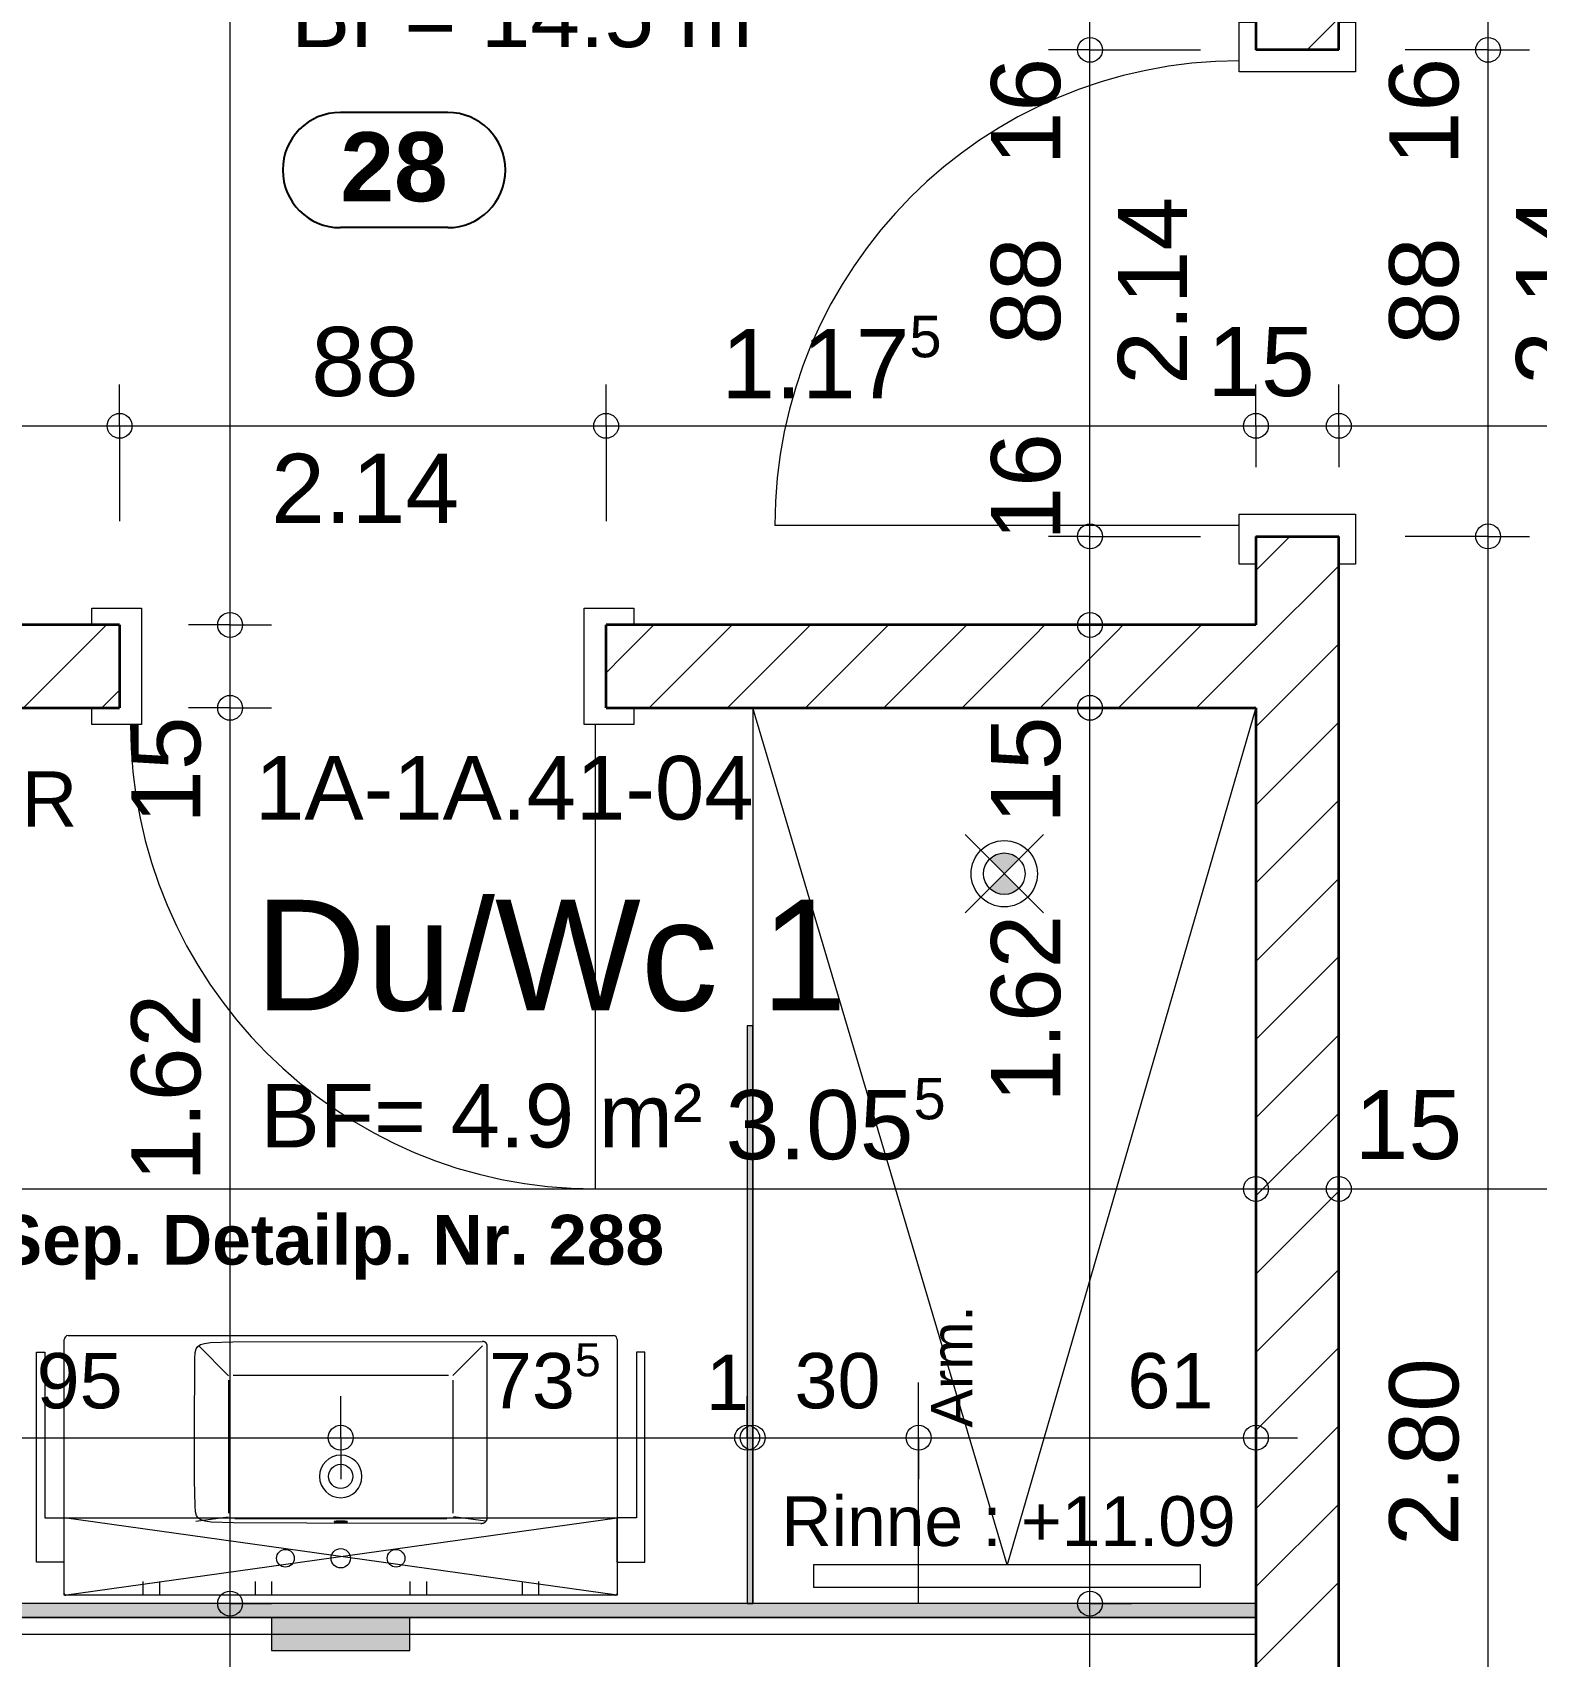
# Model space of a CAD drawing. Header units: metres. Extents: x 0.003 to 0.843, y 0.003 to 0.597.
# Drawn here: x 0.3427 to 0.3971, y 0.3556 to 0.4143 of the extents above; entities that cross this region are included whole.
import ezdxf

# ---------------------------------------------------------------- set-up
doc = ezdxf.new("R2010")
doc.units = ezdxf.units.M
for name, pattern in [('AUSGEZOGEN', [0]), ('PHANTOM', [63.50000000000001, 31.75, -6.35, 6.35, -6.35, 6.35, -6.35]), ('VERDECKT', [9.524999999999999, 6.35, -3.175])]:
    doc.linetypes.add(name, pattern=pattern)
for name, color, linetype, lineweight in [('Bad', 7, 'AUSGEZOGEN', 13), ('Elektro Apparate', 2, 'AUSGEZOGEN', 18), ('HLK Text', 240, 'AUSGEZOGEN', 18), ('Kueche', 7, 'AUSGEZOGEN', 18), ('Leichtbauwaende', 7, 'AUSGEZOGEN', 18), ('Raumbezeichnung', 7, 'AUSGEZOGEN', 18), ('Text Werkplan Ausfuehrung', 7, 'AUSGEZOGEN', 25), ('Tuerzarge', 7, 'AUSGEZOGEN', 13), ('Wand Mauerwerk tragend', 7, 'AUSGEZOGEN', 35), ('Werkplan- Ausfuehrungsmasse', 7, 'AUSGEZOGEN', 13)]:
    doc.layers.add(name, color=color, linetype=linetype, lineweight=lineweight)
for name, color, linetype, lineweight, true_color in [('Fachplaner Sanitaer', 7, 'AUSGEZOGEN', 18, 0x656565), ('Sanitaer Apparate', 7, 'AUSGEZOGEN', 18, 0x656565), ('Sanitaer Text', 7, 'AUSGEZOGEN', 18, 0x656565), ('Sanitaer Vermassung', 7, 'AUSGEZOGEN', 18, 0x656565)]:
    doc.layers.add(name, color=color, linetype=linetype, lineweight=lineweight, true_color=true_color)
doc.styles.add('ARIAL', font='ARIAL.TTF')

msp = doc.modelspace()

# ---------------------------------------------------------------- hatches: boundary and pattern name
at = {"layer": 'Bad', "linetype": 'AUSGEZOGEN', "lineweight": 13, "true_color": 0xa8ffff}
msp.add_hatch(color=131, dxfattribs=at).paths.add_polyline_path([(0.368759991824627, 0.3574973590613595), (0.368759991824627, 0.3783973585942082), (0.3685599918290974, 0.3783973585942082), (0.3685599918290974, 0.3574973590613595)])
at = {"layer": 'Elektro Apparate', "linetype": 'AUSGEZOGEN', "lineweight": 18}
h = msp.add_hatch(color=40, dxfattribs=at)
h.paths.add_polyline_path([(0.3783903216952618, 0.3844276885453097), (0.3778599916212262, 0.3838973584712735), (0.3773296615471893, 0.3844276885453097), (0.3773923742802841, 0.3844837320700181), (0.3776931009244888, 0.3846285543890667), (0.3780268823179629, 0.3846285543890667), (0.3783276089621683, 0.3844837320700181)], flags=16)
h.paths.add_polyline_path([(0.3773296615471893, 0.383367028397238), (0.3778599916212262, 0.3838973584712735), (0.3783903216952618, 0.383367028397238), (0.3783276089621683, 0.383310984872529), (0.3780268823179629, 0.3831661625534807), (0.3776931009244888, 0.3831661625534807), (0.3773923742802841, 0.383310984872529)], flags=16)
at = {"layer": 'Fachplaner Sanitaer', "linetype": 'AUSGEZOGEN', "lineweight": 18, "true_color": 0xedf5de}
msp.add_hatch(color=7, dxfattribs=at).paths.add_polyline_path([(0.351360121688988, 0.3569973590725376), (0.351360121688988, 0.3557973590993597), (0.3563601215772293, 0.3557973590993597), (0.3563601215772293, 0.3569973590725376)])
at = {"layer": 'Leichtbauwaende', "linetype": 'AUSGEZOGEN', "lineweight": 13, "true_color": 0xababab}
msp.add_hatch(color=253, dxfattribs=at).paths.add_polyline_path([(0.3258599927835167, 0.3569973590725354), (0.3869599914178253, 0.3569973590725354), (0.3869599914178253, 0.3574973590613595), (0.3258599927835167, 0.3574973590613595)])

# ---------------------------------------------------------------- linework, layer by layer
at = {"layer": 'Bad', "color": 7, "linetype": 'AUSGEZOGEN', "lineweight": 13}
for p, q in [((0.368759991824627, 0.389897358337163), (0.368759991824627, 0.3574973590613595)), ((0.377959991618991, 0.358897359030067), (0.368759991824627, 0.389897358337163)), ((0.3869599914178253, 0.389897358337163), (0.377959991618991, 0.358897359030067)), ((0.368759991824627, 0.3783973585942082), (0.3685599918290974, 0.3783973585942082)), ((0.3685599918290974, 0.3783973585942082), (0.3685599918290974, 0.3574973590613595)), ((0.368759991824627, 0.3574973590613595), (0.368759991824627, 0.3783973585942082)), ((0.3709599917754532, 0.358897359030067), (0.3709599917754532, 0.3580973590479484)), ((0.3849599914625288, 0.358897359030067), (0.3709599917754532, 0.358897359030067)), ((0.3849599914625288, 0.3580973590479484), (0.3849599914625288, 0.358897359030067)), ((0.3709599917754532, 0.3580973590479484), (0.3849599914625288, 0.3580973590479484)), ((0.3685599918290974, 0.3574973590613595), (0.368759991824627, 0.3574973590613595))]:
    msp.add_line(p, q, dxfattribs=at)
at = {"layer": 'Elektro Apparate', "color": 40, "linetype": 'AUSGEZOGEN', "lineweight": 18}
for p, q in [((0.3764457780904625, 0.3824831449405107), (0.3792742051519887, 0.3853115720020364)), ((0.3764457780904625, 0.3853115720020364), (0.3792742051519887, 0.382483144940511))]:
    msp.add_line(p, q, dxfattribs=at)
for radius in [0.00119999997317791, 0.0007499999832361936]:
    msp.add_circle((0.3778599916212262, 0.3838973584712734), radius, dxfattribs=at)
at = {"layer": 'Fachplaner Sanitaer', "color": 55, "linetype": 'VERDECKT', "lineweight": 18, "true_color": 0x91b44b}
for p, q in [((0.351360121688988, 0.3569973590725376), (0.351360121688988, 0.3557973590993597)), ((0.3563601215772293, 0.3569973590725376), (0.351360121688988, 0.3569973590725376)), ((0.3563601215772293, 0.3557973590993597), (0.3563601215772293, 0.3569973590725376)), ((0.351360121688988, 0.3557973590993597), (0.3563601215772293, 0.3557973590993597))]:
    msp.add_line(p, q, dxfattribs=at)
at = {"layer": 'Kueche', "color": 7, "linetype": 'AUSGEZOGEN', "lineweight": 18}
msp.add_line((0.378739991601551, 0.3827073584978717), (0.378739991601551, 0.3827073584978717), dxfattribs=at)
at = {"layer": 'Leichtbauwaende', "color": 7, "linetype": 'AUSGEZOGEN', "lineweight": 18}
for p, q in [((0.3869599914178253, 0.3574973590613595), (0.3258599927835167, 0.3574973590613595)), ((0.3869599914178253, 0.3569973590725354), (0.3869599914178253, 0.3574973590613595)), ((0.3258599927835167, 0.3569973590725354), (0.3869599914178253, 0.3569973590725354)), ((0.3869599914178253, 0.3569973590725354), (0.3258599927835167, 0.3569973590725354)), ((0.3869599914178253, 0.3563973590859464), (0.3869599914178253, 0.3569973590725354)), ((0.3258599927835167, 0.3563973590859464), (0.3869599914178253, 0.3563973590859464))]:
    msp.add_line(p, q, dxfattribs=at)
at = {"layer": 'Sanitaer Apparate', "color": 7, "linetype": 'AUSGEZOGEN', "lineweight": 13}
for p, q in [((0.3439999921589299, 0.3671895107121314), (0.3637199917181547, 0.3671895107121314)), ((0.3428599921844137, 0.3589973589829538), (0.3428599921844137, 0.3665973588130805)), ((0.3428599921844137, 0.3665973588130805), (0.3431599921777082, 0.3665973588130805)), ((0.3431599921777082, 0.3665973588130805), (0.3431599921777082, 0.360597358947191)), ((0.3438599923797644, 0.3578573581820853), (0.3438599921620601, 0.3670495107152615)), ((0.3487299920532072, 0.3668170398377856), (0.3498070179321077, 0.3657400139588854)), ((0.3579165708488984, 0.3657436188628059), (0.3589899918238784, 0.3668170398377856)), ((0.3591570287863246, 0.3605886615441618), (0.3591570287863246, 0.3668100304280374)), ((0.3638599917150253, 0.3670495107152606), (0.3638599917150253, 0.3578573581374926)), ((0.3648599916926754, 0.3665973588130805), (0.3645599916993809, 0.3665973588130805)), ((0.3645599916993809, 0.3665973588130805), (0.3645599916993809, 0.360597358947191)), ((0.3648599916926754, 0.3589973589829538), (0.3648599916926754, 0.3665973588130805)), ((0.3431599921777082, 0.360597358947191), (0.343859992162062, 0.360597358947191)), ((0.343859992162062, 0.3589973589829538), (0.343859992162062, 0.360597358947191)), ((0.348620703487417, 0.3604745673944681), (0.3497830546645199, 0.3606405145554391)), ((0.3590992629093659, 0.3604745673944681), (0.3579435442041132, 0.360639567647228)), ((0.3638599917150271, 0.3589973589829538), (0.3638599917150271, 0.360597358947191)), ((0.3645599916993809, 0.360597358947191), (0.3638599917150271, 0.360597358947191)), ((0.343859992162062, 0.3589973589829538), (0.3428599921844137, 0.3589973589829538)), ((0.3638599917150271, 0.3589973589829538), (0.3648599916926754, 0.3589973589829538)), ((0.3637996667058647, 0.3577973590099088), (0.3439203171708833, 0.3577973590545184)), ((0.3467031247663293, 0.358297359037098), (0.3467031247663293, 0.3577973590482739)), ((0.3473031243596614, 0.3582973590357516), (0.3473031243596614, 0.3577973590469273)), ((0.3507599948762298, 0.3582973590279944), (0.3507599948762298, 0.3577973590391703)), ((0.3513599946263811, 0.3582973590266479), (0.3513599946263811, 0.3577973590378238)), ((0.3563599947510607, 0.3582973590154279), (0.3563599947510607, 0.3577973590266038)), ((0.3569599945012112, 0.3582973590140809), (0.3569599945012112, 0.3577973590252568)), ((0.3604168650171557, 0.3582973590063235), (0.3604168650171557, 0.3577973590174993)), ((0.3610168646104879, 0.3582973590049769), (0.3610168646104879, 0.3577973590161528))]:
    msp.add_line(p, q, dxfattribs=at)
at = {"layer": 'Sanitaer Apparate', "color": 240, "linetype": 'VERDECKT', "lineweight": 18}
msp.add_line((0.3747599916905166, 0.3574973590613595), (0.3747599916905166, 0.3654973588825455), dxfattribs=at)
msp.add_line((0.3747599916905166, 0.3574973590613595), (0.3747599916905166, 0.3654973588825455), dxfattribs=at)
at = {"layer": 'Sanitaer Apparate', "color": 7, "linetype": 'PHANTOM', "lineweight": 13}
for p, q in [((0.3438599921618914, 0.3577973590322131), (0.3438599921618914, 0.3605973589696283)), ((0.3438599921618914, 0.3605973589696283), (0.3638599917148566, 0.3605973589696283)), ((0.3638599917148566, 0.3577973590322131), (0.3438599921618914, 0.3605973589696283)), ((0.3438599921618914, 0.3577973590322131), (0.3638599917148566, 0.3605973589696283)), ((0.3638599917148566, 0.3605973589696283), (0.3638599917148566, 0.3577973590322131)), ((0.3638599917148566, 0.3577973590322131), (0.3438599921618914, 0.3577973590322131))]:
    msp.add_line(p, q, dxfattribs=at)
at = {"layer": 'Sanitaer Apparate', "color": 7, "linetype": 'AUSGEZOGEN', "lineweight": 13}
for points in [[(0.3589331450735773, 0.3603970401211632), (0.3526338811364066, 0.3604004173384839), (0.3499767571792323, 0.3604174313883983), (0.3491783350380963, 0.360446951220018), (0.3489588065148959, 0.3604768241648253), (0.3488072677063354, 0.3605222865201031), (0.3487068588446794, 0.3605878249039124), (0.3486441653504037, 0.3606815439073972), (0.3486104362451559, 0.3608133326890966), (0.3485938164942871, 0.3610289895009259), (0.3485745772809344, 0.3619614299899567), (0.3485699920567853, 0.3636991377774711), (0.3485870759669941, 0.3663653540710984), (0.3486004887864034, 0.3665809379515387), (0.3486311734160861, 0.366710133462027), (0.3486908126395466, 0.3668016363657989), (0.3487880922478857, 0.366865141960384), (0.3489364619426334, 0.3669087697385695), (0.3491530566999091, 0.3669369775244399), (0.3499531653337088, 0.3669634745468912), (0.3589865007572669, 0.3669805584571)], [(0.3591570287863263, 0.3668100304280407), (0.3591568368092856, 0.3668191057658652), (0.3591562513219616, 0.3668281754416036), (0.3591552591000339, 0.3668372138674295), (0.3591538485714362, 0.3668461943779839), (0.359152010024848, 0.3668550894201349), (0.3591497358057991, 0.3668638707686602), (0.35914702049542, 0.366872509765477), (0.3591438610669379, 0.3668809775792253), (0.3591402570152352, 0.3668892454811577), (0.3591362104552002, 0.3668972851325943), (0.359131726185203, 0.3669050688785415), (0.3591268117127819, 0.3669125700416244), (0.3591214772405568, 0.3669197632101924), (0.3591157356114136, 0.3669266245143572), (0.3591096022131079, 0.3669331318838818), (0.3591030948435834, 0.3669392652821871), (0.3590962335394184, 0.3669450069113304), (0.359089040370851, 0.366950341383555), (0.3590815392077683, 0.3669552558559767), (0.3590737554618213, 0.3669597401259734), (0.3590657158103843, 0.3669637866860085), (0.3590574479084512, 0.3669673907377114), (0.3590489800947037, 0.3669705501661938), (0.3590403410978869, 0.3669732654765722), (0.3590315597493619, 0.3669755396956211), (0.3590226647072101, 0.3669773782422095), (0.3590136841966556, 0.3669787887708076), (0.3590046457708297, 0.3669797809927354), (0.3589955760950913, 0.3669803664800593), (0.3589865007572673, 0.3669805584571)], [(0.349802307703069, 0.365577714138667), (0.3498023736210364, 0.3645201668600589), (0.3498023736210364, 0.3634626186659234), (0.3498023724003338, 0.3615005270349748), (0.3498023667745113, 0.3607646057747115)], [(0.3577542670590202, 0.3657483244864161), (0.3566598637021344, 0.3657483077017482), (0.3555654600400728, 0.3657483226553614), (0.3538599919385447, 0.365748309532803), (0.3526642430639045, 0.3657483232657128), (0.3514684954099674, 0.3657483165518458), (0.3499727752285556, 0.3657483034292877)], [(0.3579248349873373, 0.3607645797857995), (0.3579248420063803, 0.3615435958816683), (0.3579248819844066, 0.3623226119775372), (0.3579248600117503, 0.3631016274630548), (0.3579248645893869, 0.3638806435589237), (0.3579248597065744, 0.3646596593496165), (0.357924856349641, 0.3655778578764567)], [(0.3500262667449869, 0.3605729866728012), (0.3538600006772984, 0.3605729856024374), (0.3577007548735995, 0.3605729865620879)], [(0.3536199919439097, 0.3604582821536647), (0.3536205620151557, 0.3604568412898807), (0.3536224284920781, 0.3604553091268344), (0.3536258456023151, 0.360453690536443), (0.3536310902095576, 0.3604519948524982), (0.3536384534819583, 0.3604502370123796), (0.3536482272373961, 0.3604484386866807), (0.3536606839845223, 0.3604466292258376), (0.3536760503368171, 0.3604448461804818), (0.3536944747008652, 0.3604431350945556), (0.3537159919417637, 0.3604415482597915), (0.3537404898665276, 0.3604401421960947), (0.3537676842483004, 0.3604389738145801), (0.3537971098438807, 0.3604380955240472), (0.3538281335321777, 0.3604375498957688), (0.3538599919385453, 0.3604373647863232), (0.3538918503449129, 0.3604375498957688), (0.3539228740332098, 0.3604380955240472), (0.3539522996287895, 0.3604389738145801), (0.3539794940105631, 0.3604401421960947), (0.3540039919353269, 0.3604415482597915), (0.3540255091762248, 0.3604431350945556), (0.3540439335402735, 0.3604448461804818), (0.3540592998925683, 0.3604466292258376), (0.3540717566396945, 0.3604484386866807), (0.3540815303951322, 0.3604502370123796), (0.354088893667533, 0.3604519948524982), (0.3540941382747754, 0.360453690536443), (0.3540975553850125, 0.3604553091268344), (0.3540994218619348, 0.3604568412898807), (0.3540999919331815, 0.3604582821536647), (0.3540994218619348, 0.3604597230174482), (0.3540975553850125, 0.3604612551804949), (0.3540941382747754, 0.3604628737708858), (0.354088893667533, 0.3604645694548308), (0.3540815303951322, 0.3604663272949492), (0.3540717566396945, 0.3604681256206482), (0.3540592998925683, 0.3604699350814914), (0.3540439335402735, 0.3604717181268476), (0.3540255091762248, 0.3604734292127734), (0.3540039919353269, 0.3604750160475373), (0.3539794940105631, 0.3604764221112343), (0.3539522996287895, 0.3604775904927487), (0.3539228740332098, 0.3604784687832817), (0.3538918503449129, 0.3604790144115604), (0.3538599919385453, 0.3604791995210058), (0.3538281335321777, 0.3604790144115604), (0.3537971098438807, 0.3604784687832817), (0.3537676842483004, 0.3604775904927487), (0.3537404898665276, 0.3604764221112343), (0.3537159919417637, 0.3604750160475373), (0.3536944747008652, 0.3604734292127734), (0.3536760503368171, 0.3604717181268476), (0.3536606839845223, 0.3604699350814914), (0.3536482272373961, 0.3604681256206482), (0.3536384534819583, 0.3604663272949492), (0.3536310902095576, 0.3604645694548308), (0.3536258456023151, 0.3604628737708858), (0.3536224284920781, 0.3604612551804949), (0.3536205620151557, 0.3604597230174482), (0.3536199919439097, 0.3604582821536647)], [(0.3589331450735779, 0.3603970401211632), (0.3589440198315119, 0.3603972569032667), (0.3589550390891064, 0.3603979221742161), (0.3589661675994663, 0.3603990568808978), (0.3589773668430787, 0.3604006796983995), (0.3589885952687344, 0.3604028065916091), (0.3589998086193049, 0.3604054503890875), (0.3590109603423538, 0.3604086203827946), (0.3590220020822943, 0.3604123219678974), (0.3590328842472491, 0.3604165563369062), (0.3590435566401338, 0.3604213202416973), (0.3590539691400123, 0.3604266058355171), (0.3590640724166562, 0.3604324006048406), (0.3590738186587447, 0.360438687398058), (0.3590831622944914, 0.3604454445544766), (0.3590920606828044, 0.3604526461332921), (0.3591004747535159, 0.360460262238144), (0.3591083695767718, 0.3604682594289889), (0.3591157148442508, 0.3604766012094383), (0.3591224852483653, 0.3604852485747315), (0.3591286607497788, 0.360494160603299), (0.3591342267281286, 0.360503295073539), (0.3591391740155457, 0.3605126090870881), (0.3591434988170359, 0.3605220596804065), (0.3591472025258876, 0.3605316044079496), (0.359150291445623, 0.3605412018823108), (0.3591527764326399, 0.3605508122593938), (0.3591546724753777, 0.3605603976596499), (0.3591559982266473, 0.3605699225195195), (0.3591567755057621, 0.3605793538702633), (0.359157028786327, 0.3605886615441646)]]:
    msp.add_lwpolyline(points, dxfattribs=at)
for centre, radius in [((0.3538599919385447, 0.3620970399432885), 0.0004379999902098207), ((0.3518599919844281, 0.3591370398092517), 0.0003199999928474426), ((0.3538599919397245, 0.3591370398092517), 0.0003499999921768904), ((0.355859991895021, 0.3591370398092517), 0.0003199999928474426)]:
    msp.add_circle(centre, radius, dxfattribs=at)
for centre, radius, start, end in [((0.343999992212131, 0.3670495106620646), 0.0001400000500688883, 90.00002177197949, 179.9999782329576), ((0.3637199916830287, 0.3670495106801357), 0.0001400000319987409, 1.436269582099927e-05, 89.99998562369166), ((0.35386000076082, 0.3620970311210134), 0.0007689483945001883, 90.00065736492454, 179.9993426358736), ((0.3538599831162704, 0.3620970311210157), 0.0007689483944979839, 0.0006573641264169488, 89.99934263516234), ((0.353860000678696, 0.3620970486834425), 0.0007689483123753501, 180.0006512457553, 269.999348754932), ((0.353859983198394, 0.3620970486834407), 0.0007689483123735818, 270.0006512449812, 359.9993487553641), ((0.3439199924134907, 0.3578573582156008), 6.00000337238106e-05, 179.9999679863343, 270.284059224513), ((0.3637999913118747, 0.3578573585411767), 6.000040315426707e-05, 269.7160870922144, 359.9996145157622)]:
    msp.add_arc(centre, radius, start, end, dxfattribs=at)
at = {"layer": 'Sanitaer Vermassung', "color": 240, "linetype": 'AUSGEZOGEN', "lineweight": 13}
for p, q in [((0.3538601216331086, 0.363497358927249), (0.3538601216331086, 0.3649973589402876)), ((0.3685599918290974, 0.363497358927249), (0.3685599918290974, 0.3649973589402876)), ((0.368759991824627, 0.363497358927249), (0.368759991824627, 0.3649973589402876)), ((0.3747599916905166, 0.363497358927249), (0.3747599916905166, 0.3649973589402876)), ((0.3869599914178253, 0.363497358927249), (0.3869599914178253, 0.3649973589402876)), ((0.3348599925823511, 0.363497358927249), (0.3538601216331086, 0.363497358927249)), ((0.3538601216331086, 0.363497358927249), (0.3538601216331086, 0.3619973619354508)), ((0.3538601216331086, 0.363497358927249), (0.3538601216331086, 0.363497358927249)), ((0.3538601216331086, 0.363497358927249), (0.3685599918290974, 0.363497358927249)), ((0.3685599918290974, 0.363497358927249), (0.3685599918290974, 0.3619973619354508)), ((0.3685599918290974, 0.363497358927249), (0.3685599918290974, 0.363497358927249)), ((0.3685599918290974, 0.363497358927249), (0.368759991824627, 0.363497358927249)), ((0.368759991824627, 0.363497358927249), (0.368759991824627, 0.3619973619354508)), ((0.368759991824627, 0.363497358927249), (0.368759991824627, 0.363497358927249)), ((0.368759991824627, 0.363497358927249), (0.3747599916905166, 0.363497358927249)), ((0.3747599916905166, 0.363497358927249), (0.3747599916905166, 0.3619973619354508)), ((0.3747599916905166, 0.363497358927249), (0.3747599916905166, 0.363497358927249)), ((0.3747599916905166, 0.363497358927249), (0.3869599914178253, 0.363497358927249)), ((0.3869599914178253, 0.363497358927249), (0.3869599914178253, 0.3619973619354508)), ((0.3869599914178253, 0.363497358927249), (0.3869599914178253, 0.363497358927249)), ((0.3869599914178253, 0.363497358927249), (0.3884599914308638, 0.363497358927249))]:
    msp.add_line(p, q, dxfattribs=at)
for centre in [(0.3538601216331086, 0.363497358927249), (0.3685599918290974, 0.363497358927249), (0.368759991824627, 0.363497358927249), (0.3747599916905166, 0.363497358927249), (0.3869599914178253, 0.363497358927249)]:
    msp.add_circle(centre, 0.0004500000039115548, dxfattribs=at)
at = {"layer": 'Text Werkplan Ausfuehrung', "color": 240, "linetype": 'AUSGEZOGEN', "lineweight": 25}
for p, q in [((0.357730682980555, 0.4114336678258683), (0.3538459626550851, 0.4114336678258683)), ((0.357730682980555, 0.4072670013181473), (0.3538459626550851, 0.4072670013181473))]:
    msp.add_line(p, q, dxfattribs=at)
for centre, start, end in [((0.3538459626550851, 0.4093503345720078), 90, 270), ((0.357730682980555, 0.4093503345720078), 270, 90)]:
    msp.add_arc(centre, 0.002083333253860474, start, end, dxfattribs=at)
at = {"layer": 'Tuerzarge', "color": 7, "linetype": 'AUSGEZOGEN', "lineweight": 13}
for p, q in [((0.3863599914312364, 0.3964973581896415), (0.3695599918067456, 0.3964973581896415)), ((0.363059991952032, 0.3892973583505741), (0.363059991952032, 0.3724973587260834))]:
    msp.add_line(p, q, dxfattribs=at)
for points in [[(0.3884599913842977, 0.412897357823073), (0.3863599914312364, 0.412897357823073), (0.3863599914312364, 0.4146973577828398), (0.3869599914178253, 0.4146973577828398), (0.3869599914178253, 0.4136973578051916), (0.3899599913507701, 0.4136973578051916), (0.3899599913507701, 0.4146973577828398), (0.3905599913373591, 0.4146973577828398), (0.3905599913373591, 0.412897357823073), (0.3884599913842977, 0.412897357823073)], [(0.3884599913842977, 0.3960973581985823), (0.3869599914178253, 0.3960973581985823), (0.3869599914178253, 0.395097358220934), (0.3863599914312364, 0.395097358220934), (0.3863599914312364, 0.3968973581807009), (0.3905599913373591, 0.3968973581807009), (0.3905599913373591, 0.395097358220934), (0.3899599913507701, 0.395097358220934), (0.3899599913507701, 0.3960973581985823), (0.3884599913842977, 0.3960973581985823)], [(0.3466599923186006, 0.3913973583036354), (0.3466599923186006, 0.3892973583505741), (0.3448599923588337, 0.3892973583505741), (0.3448599923588337, 0.389897358337163), (0.3458599923364819, 0.389897358337163), (0.3458599923364819, 0.3928973582701078), (0.3448599923588337, 0.3928973582701078), (0.3448599923588337, 0.3934973582566968), (0.3466599923186006, 0.3934973582566968), (0.3466599923186006, 0.3913973583036354)], [(0.3634599919430913, 0.3913973583036354), (0.3634599919430913, 0.389897358337163), (0.3644599919207395, 0.389897358337163), (0.3644599919207395, 0.3892973583505741), (0.3626599919609726, 0.3892973583505741), (0.3626599919609726, 0.3934973582566968), (0.3644599919207395, 0.3934973582566968), (0.3644599919207395, 0.3928973582701078), (0.3634599919430913, 0.3928973582701078), (0.3634599919430913, 0.3913973583036354)]]:
    msp.add_lwpolyline(points, dxfattribs=at)
for centre, start, end in [((0.3863599914312364, 0.3964973581896415), 90, 180), ((0.363059991952032, 0.3892973583505741), 180, 270)]:
    msp.add_arc(centre, 0.01679999962449074, start, end, dxfattribs=at)
at = {"layer": 'Wand Mauerwerk tragend', "color": 7, "linetype": 'AUSGEZOGEN', "lineweight": 35}
for p, q in [((0.3869599914178253, 0.416897357733666), (0.3869599914178253, 0.4136973578051916)), ((0.3899599913507701, 0.4136973578051916), (0.3899599913507701, 0.416897357733666)), ((0.3899599913507701, 0.4136973578051916), (0.3869599914178253, 0.4136973578051916)), ((0.3869599914178253, 0.3960973581985823), (0.3899599913507701, 0.3960973581985823)), ((0.3869599914178253, 0.3960973581985823), (0.3869599914178253, 0.3928973582701078)), ((0.3899599913507701, 0.3400973594502798), (0.3899599913507701, 0.3960973581985823)), ((0.3458599923364819, 0.3928973582701078), (0.3258599927835167, 0.3928973582701078)), ((0.3458599923364819, 0.3928973582701078), (0.3458599923364819, 0.389897358337163)), ((0.3634599919430913, 0.389897358337163), (0.3634599919430913, 0.3928973582701078)), ((0.3869599914178253, 0.3928973582701078), (0.3634599919430913, 0.3928973582701078)), ((0.3258599927835167, 0.389897358337163), (0.3458599923364819, 0.389897358337163)), ((0.3634599919430913, 0.389897358337163), (0.3869599914178253, 0.389897358337163)), ((0.3869599914178253, 0.389897358337163), (0.3869599914178253, 0.3574973590613595)), ((0.3869599914178253, 0.3574973590613595), (0.3869599914178253, 0.3569973590725354)), ((0.3869599914178253, 0.3569973590725354), (0.3869599914178253, 0.3563973590859464)), ((0.3869599914178253, 0.3563973590859464), (0.3869599914178253, 0.3505973592155866))]:
    msp.add_line(p, q, dxfattribs=at)
at = {"layer": 'Wand Mauerwerk tragend', "color": 7, "linetype": 'AUSGEZOGEN', "lineweight": 13}
for p, q in [((0.3888186387758137, 0.4136973578051915), (0.3899599913507701, 0.4148387103801479)), ((0.3848176291810082, 0.389897358337163), (0.3869599914178253, 0.3920397205739802)), ((0.3452196494345615, 0.389897358337163), (0.3458599923364818, 0.3905377012390833))]:
    msp.add_line(p, q, dxfattribs=at)
for points in [[(0.3869599914178253, 0.3948681476987261), (0.3869599914178253, 0.3948681476987261), (0.3869599914178253, 0.3948681476987261), (0.3869599914178253, 0.3948681476987261), (0.3881892019176814, 0.3960973581985822)], [(0.3869599914178253, 0.3920397205739798), (0.3869599914178253, 0.3920397205739799), (0.3869599914178253, 0.3920397205739799), (0.3869599914178253, 0.3920397205739799), (0.3899599913507701, 0.3950397205069248)], [(0.3423912223098154, 0.389897358337163), (0.343244814195855, 0.3907509502232026), (0.343244814195855, 0.3907509502232026), (0.3453912222427602, 0.3928973582701078)], [(0.3634599919430912, 0.3911671380972155), (0.3640661271262154, 0.3917732732803397), (0.3640661271262154, 0.3917732732803397), (0.3651902121159835, 0.3928973582701078)], [(0.365018639307785, 0.3898973583371631), (0.3670406004019812, 0.3919193194313593), (0.3670406004019812, 0.3919193194313593), (0.3680186392407298, 0.3928973582701079)], [(0.3678470664325311, 0.389897358337163), (0.3700150736777468, 0.3920653655823789), (0.3700150736777468, 0.3920653655823789), (0.3708470663654759, 0.3928973582701078)], [(0.3706754935572773, 0.3898973583371631), (0.3729895469535128, 0.3922114117333985), (0.3729895469535128, 0.3922114117333985), (0.3736754934902222, 0.3928973582701079)], [(0.3735039206820235, 0.389897358337163), (0.3759640202292786, 0.3923574578844181), (0.3759640202292786, 0.3923574578844181), (0.3765039206149682, 0.3928973582701078)], [(0.3763323478067698, 0.3898973583371631), (0.3789384935050443, 0.3925035040354377), (0.3789384935050443, 0.3925035040354377), (0.3793323477397145, 0.3928973582701079)], [(0.3791607749315158, 0.389897358337163), (0.38191296678081, 0.3926495501864573), (0.38191296678081, 0.3926495501864573), (0.3821607748644607, 0.3928973582701078)], [(0.3819892020562621, 0.3898973583371631), (0.384887440056576, 0.3927955963374769), (0.384887440056576, 0.3927955963374769), (0.3849892019892069, 0.3928973582701079)], [(0.3869599914178253, 0.3892112934492336), (0.3869599914178253, 0.3892112934492337), (0.3869599914178253, 0.3892112934492337), (0.3869599914178253, 0.3892112934492337), (0.3899599913507701, 0.3922112933821785)], [(0.3869599914178253, 0.3863828663244875), (0.3869599914178253, 0.3863828663244875), (0.3869599914178253, 0.3863828663244875), (0.3869599914178253, 0.3863828663244875), (0.3899599913507701, 0.3893828662574323)], [(0.3869599914178253, 0.3835544391997412), (0.3869599914178253, 0.3835544391997413), (0.3869599914178253, 0.3835544391997413), (0.3869599914178253, 0.3835544391997413), (0.3899599913507701, 0.3865544391326861)], [(0.3869599914178253, 0.3807260120749952), (0.3869599914178253, 0.3807260120749952), (0.3869599914178253, 0.3807260120749952), (0.3869599914178253, 0.3807260120749952), (0.3899599913507701, 0.38372601200794)], [(0.3869599914178253, 0.3778975849502489), (0.3869599914178253, 0.377897584950249), (0.3869599914178253, 0.377897584950249), (0.3869599914178253, 0.377897584950249), (0.3899599913507701, 0.3808975848831938)], [(0.3869599914178253, 0.3750691578255029), (0.3869599914178253, 0.3750691578255029), (0.3869599914178253, 0.3750691578255029), (0.3869599914178253, 0.3750691578255029), (0.3899599913507701, 0.3780691577584477)], [(0.3869599914178253, 0.3722407307007566), (0.3869599914178253, 0.3722407307007567), (0.3869599914178253, 0.3722407307007567), (0.3869599914178253, 0.3722407307007567), (0.3899599913507701, 0.3752407306337014)], [(0.3869599914178253, 0.3694123035760105), (0.3869599914178253, 0.3694123035760105), (0.3869599914178253, 0.3694123035760105), (0.3869599914178253, 0.3694123035760105), (0.3899599913507701, 0.3724123035089553)], [(0.3869599914178253, 0.3665838764512643), (0.3869599914178253, 0.3665838764512644), (0.3869599914178253, 0.3665838764512644), (0.3869599914178253, 0.3665838764512644), (0.3899599913507701, 0.3695838763842091)], [(0.3869599914178253, 0.3637554493265182), (0.3869599914178253, 0.3637554493265182), (0.3869599914178253, 0.3637554493265182), (0.3869599914178253, 0.3637554493265182), (0.3899599913507701, 0.3667554492594629)], [(0.3869599914178253, 0.3609270222017718), (0.3869599914178253, 0.3609270222017719), (0.3869599914178253, 0.3609270222017719), (0.3869599914178253, 0.3609270222017719), (0.3899599913507701, 0.3639270221347167)], [(0.3869599914178253, 0.3580985950770257), (0.3869599914178253, 0.3580985950770257), (0.3869599914178253, 0.3580985950770257), (0.3869599914178253, 0.3580985950770257), (0.3899599913507701, 0.3610985950099706)], [(0.3869599914178253, 0.3552701679522794), (0.3869599914178253, 0.3552701679522795), (0.3869599914178253, 0.3552701679522795), (0.3869599914178253, 0.3552701679522795), (0.3899599913507701, 0.3582701678852243)]]:
    msp.add_lwpolyline(points, dxfattribs=at)
at = {"layer": 'Werkplan- Ausfuehrungsmasse', "color": 7, "linetype": 'AUSGEZOGEN', "lineweight": 13}
for p, q in [((0.349859992247075, 0.3928973582701078), (0.349859992247075, 0.479497356334447)), ((0.3809599915519358, 0.4136973578051916), (0.3809599915519358, 0.416897357733666)), ((0.3953599912300707, 0.4136973578051916), (0.3953599912300707, 0.416897357733666)), ((0.3809599915519358, 0.4136973578051916), (0.3794599915388973, 0.4136973578051916)), ((0.3809599915519358, 0.4136973578051916), (0.3824599885437341, 0.4136973578051916)), ((0.3809599915519358, 0.4136973578051916), (0.3849599914625288, 0.4136973578051916)), ((0.3809599915519358, 0.3960973581985823), (0.3809599915519358, 0.4136973578051916)), ((0.3953599912300708, 0.4136973578051916), (0.3938599912170323, 0.4136973578051916)), ((0.3953599912300708, 0.4136973578051916), (0.396859988221869, 0.4136973578051916)), ((0.3953599912300707, 0.3960973581985823), (0.3953599912300707, 0.4136973578051916)), ((0.3458599923364816, 0.4000973581091753), (0.3458599923364816, 0.4015973581222138)), ((0.3634599919430909, 0.4000973581091753), (0.3634599919430909, 0.4015973581222138)), ((0.3869599914178253, 0.4000973581091753), (0.3869599914178253, 0.4015973581222138)), ((0.3899599913507701, 0.4000973581091753), (0.3899599913507701, 0.4015973581222138)), ((0.3258599927835165, 0.4000973581091752), (0.3458599923364816, 0.4000973581091752)), ((0.3458599923364816, 0.4000973581091753), (0.3458599923364816, 0.3985973611173771)), ((0.3458599923364816, 0.4000973581091752), (0.3634599919430909, 0.4000973581091752)), ((0.3634599919430909, 0.4000973581091753), (0.3634599919430909, 0.3985973611173771)), ((0.3869599914178253, 0.4000973581091753), (0.3869599914178253, 0.3985973611173771)), ((0.3869599914178253, 0.4000973581091752), (0.3899599913507701, 0.4000973581091752)), ((0.3899599913507701, 0.4000973581091753), (0.3899599913507701, 0.3985973611173771)), ((0.3899599913507701, 0.4000973581091752), (0.4291599904745815, 0.4000973581091752)), ((0.3809599915519358, 0.3960973581985823), (0.3794599915388973, 0.3960973581985823)), ((0.3809599915519358, 0.3960973581985823), (0.3824599885437341, 0.3960973581985823)), ((0.3809599915519358, 0.3928973582701078), (0.3809599915519358, 0.3960973581985823)), ((0.3953599912300708, 0.3960973581985823), (0.3938599912170323, 0.3960973581985823)), ((0.3953599912300708, 0.3960973581985823), (0.396859988221869, 0.3960973581985823)), ((0.3953599912300707, 0.3400973594502798), (0.3953599912300707, 0.3960973581985823)), ((0.349859992247075, 0.3928973582701078), (0.3483599922340365, 0.3928973582701078)), ((0.349859992247075, 0.3928973582701078), (0.3513599892388732, 0.3928973582701078)), ((0.349859992247075, 0.3928973582701078), (0.349859992247075, 0.3928973582701078)), ((0.349859992247075, 0.389897358337163), (0.349859992247075, 0.3928973582701078)), ((0.3809599915519358, 0.3928973582701078), (0.3794599915388973, 0.3928973582701078)), ((0.3809599915519358, 0.3928973582701078), (0.3824599885437341, 0.3928973582701078)), ((0.3809599915519358, 0.3928973582701078), (0.3809599915519358, 0.3928973582701078)), ((0.3809599915519358, 0.389897358337163), (0.3809599915519358, 0.3928973582701078)), ((0.349859992247075, 0.389897358337163), (0.3483599922340365, 0.389897358337163)), ((0.349859992247075, 0.389897358337163), (0.3513599892388732, 0.389897358337163)), ((0.349859992247075, 0.389897358337163), (0.349859992247075, 0.389897358337163)), ((0.349859992247075, 0.3574973590613595), (0.349859992247075, 0.389897358337163)), ((0.3809599915519358, 0.389897358337163), (0.3794599915388973, 0.389897358337163)), ((0.3809599915519358, 0.389897358337163), (0.3824599885437341, 0.389897358337163)), ((0.3809599915519358, 0.389897358337163), (0.3809599915519358, 0.389897358337163)), ((0.3809599915519358, 0.3574973590613595), (0.3809599915519358, 0.389897358337163)), ((0.3869599914178253, 0.3724973587260834), (0.3869599914178253, 0.373997358739122)), ((0.3899599913507701, 0.3724973587260834), (0.3899599913507701, 0.373997358739122)), ((0.3869599914178253, 0.3724973587260834), (0.3869599914178253, 0.3709973617342852)), ((0.3869599914178253, 0.3724973587260834), (0.3869599914178253, 0.3724973587260834)), ((0.3869599914178253, 0.3724973587260834), (0.3899599913507701, 0.3724973587260834)), ((0.3899599913507701, 0.3724973587260834), (0.3899599913507701, 0.3709973617342852)), ((0.3899599913507701, 0.3724973587260834), (0.3899599913507701, 0.3724973587260834)), ((0.3899599913507701, 0.3724973587260834), (0.4251599905639888, 0.3724973587260834)), ((0.349859992247075, 0.3574973590613595), (0.3483599922340365, 0.3574973590613595)), ((0.349859992247075, 0.3574973590613595), (0.3513599892388732, 0.3574973590613595)), ((0.349859992247075, 0.3574973590613595), (0.349859992247075, 0.3574973590613595)), ((0.349859992247075, 0.3494973592401734), (0.349859992247075, 0.3574973590613595)), ((0.3809599915519358, 0.3574973590613595), (0.3794599915388973, 0.3574973590613595)), ((0.3809599915519358, 0.3574973590613595), (0.3824599885437341, 0.3574973590613595)), ((0.3809599915519358, 0.3574973590613595), (0.3809599915519358, 0.3574973590613595)), ((0.3809599915519358, 0.3494973592401734), (0.3809599915519358, 0.3574973590613595))]:
    msp.add_line(p, q, dxfattribs=at)
for points in [[(0.3953599912300707, 0.4136973578051916), (0.3947349912652069, 0.4136973578051917), (0.3947349912652069, 0.4136973578051917), (0.392359991297126, 0.4136973578051916)], [(0.3458599923364816, 0.4000973581091752), (0.3458599923364816, 0.3968491510407985), (0.3458599923364816, 0.3968491510407985), (0.3458599923364816, 0.3966460241350942)], [(0.3634599919430909, 0.4000973581091752), (0.3634599919430909, 0.3999482310578981), (0.3634599919430909, 0.3999482310578981), (0.3634599919430909, 0.3966460241350942)], [(0.3634599919430909, 0.4000973581091752), (0.3689274632818524, 0.4000973581091752), (0.3689274632818524, 0.4000973581091752), (0.3869599914178253, 0.4000973581091752)], [(0.3869599914178253, 0.4000973581091752), (0.3869599914178253, 0.3995744785570773), (0.3869599914178253, 0.3995744785570773), (0.3869599914178253, 0.399097358131527)], [(0.3899599913507701, 0.4000973581091752), (0.3899599913507701, 0.3995267654718661), (0.3899599913507701, 0.3995267654718661), (0.3899599913507701, 0.399097358131527)], [(0.3809599915519358, 0.3960973581985823), (0.3845870432662968, 0.3960973581985822), (0.3845870432662968, 0.3960973581985822), (0.3849599914625288, 0.3960973581985823)], [(0.3953599912300707, 0.3960973581985823), (0.3947349912652069, 0.3960973581985823), (0.3947349912652069, 0.3960973581985823), (0.3947349912652069, 0.3960973581985823), (0.3947349912652069, 0.3960973581985823), (0.3947349912652068, 0.3960973581985823), (0.3947349912652068, 0.3960973581985823), (0.392359991297126, 0.3960973581985823)], [(0.3258599927835166, 0.3724973587260834), (0.3466345667377591, 0.3724973587260834), (0.3466345667377591, 0.3724973587260834), (0.3869599914178253, 0.3724973587260834)]]:
    msp.add_lwpolyline(points, dxfattribs=at)
for centre in [(0.3809599915519358, 0.4136973578051916), (0.3953599912300708, 0.4136973578051916), (0.3458599923364816, 0.4000973581091753), (0.3634599919430909, 0.4000973581091753), (0.3869599914178253, 0.4000973581091753), (0.3899599913507701, 0.4000973581091753), (0.3809599915519358, 0.3960973581985823), (0.3953599912300708, 0.3960973581985823), (0.349859992247075, 0.3928973582701078), (0.3809599915519358, 0.3928973582701078), (0.349859992247075, 0.389897358337163), (0.3809599915519358, 0.389897358337163), (0.3869599914178253, 0.3724973587260834), (0.3899599913507701, 0.3724973587260834), (0.349859992247075, 0.3574973590613595), (0.3809599915519358, 0.3574973590613595)]:
    msp.add_circle(centre, 0.0004500000039115548, dxfattribs=at)

# ---------------------------------------------------------------- texts
at = {"layer": 'HLK Text', "color": 251, "linetype": 'AUSGEZOGEN', "lineweight": 18, "true_color": 0x656565, "insert": (0.3385933258322376, 0.3855973584332755), "char_height": 0.002, "width": 0.001, "attachment_point": 7, "style": 'ARIAL'}
msp.add_mtext('HTR', dxfattribs=at)
at = {"layer": 'Raumbezeichnung', "color": 7, "linetype": 'AUSGEZOGEN', "lineweight": 25, "char_height": 0.002299999952316284, "width": 0.001149999976158142, "attachment_point": 7, "style": 'ARIAL'}
for s, insert in [('BF=\\~14.5\\~m²', (0.3520602455291563, 0.4137647698145629)), ('1A-1A.41-04', (0.3507597387951671, 0.3858236117487927)), ('BF=\\~4.9\\~m²', (0.3509599921219518, 0.3739647707041622))]:
    msp.add_mtext(s, dxfattribs=dict(at, insert=insert))
at = {"layer": 'Raumbezeichnung', "color": 7, "linetype": 'AUSGEZOGEN', "lineweight": 35, "insert": (0.3507445945832596, 0.3788973585830322), "char_height": 0.004, "width": 0.002, "attachment_point": 7, "style": 'ARIAL'}
msp.add_mtext('Du/Wc\\~1', dxfattribs=at)
at = {"layer": 'Sanitaer Text', "color": 240, "linetype": 'AUSGEZOGEN', "lineweight": 18, "insert": (0.3697999918013811, 0.3595573590153144), "char_height": 0.001799999952316284, "width": 0.0008999999761581421, "attachment_point": 7, "style": 'ARIAL'}
msp.add_mtext('Rinne\\~:\\~+11.09', dxfattribs=at)
at = {"layer": 'Sanitaer Vermassung', "color": 240, "linetype": 'AUSGEZOGEN', "lineweight": 18, "attachment_point": 7, "style": 'ARIAL'}
for s, insert, char_height, width in [('95', (0.3428621034543943, 0.3645314653161404), 0.002, 0.001), ('73', (0.3592235629051905, 0.3645328295725899), 0.002, 0.001), ('5', (0.362331339240405, 0.3656994961995202), 0.001200000047683716, 0.0006000000238418579), ('30', (0.3702729521915318, 0.3645328295725899), 0.002, 0.001), ('61', (0.3823120800996915, 0.3645314653161404), 0.002, 0.001), ('1', (0.3670690641906114, 0.3644973589048974), 0.002, 0.001)]:
    msp.add_mtext(s, dxfattribs=dict(at, insert=insert, char_height=char_height, width=width))
at = {"layer": 'Text Werkplan Ausfuehrung', "color": 240, "linetype": 'AUSGEZOGEN', "lineweight": 25, "insert": (0.3538459626550851, 0.4081836679078247), "char_height": 0.0025, "width": 0.00125, "attachment_point": 7, "style": 'ARIAL'}
msp.add_mtext('\\fArial|i0|b1|c0|p0;28', dxfattribs=at)
at = {"layer": 'Text Werkplan Ausfuehrung', "color": 7, "linetype": 'AUSGEZOGEN', "lineweight": 18, "insert": (0.3413849158505767, 0.3692155991531004), "char_height": 0.001799999952316284, "width": 0.0008999999761581421, "attachment_point": 7, "style": 'ARIAL'}
msp.add_mtext('\\fArial|i0|b1|c0|p0;Sep.\\~Detailp.\\~Nr.\\~288', dxfattribs=at)
at = {"layer": 'Text Werkplan Ausfuehrung', "color": 240, "linetype": 'AUSGEZOGEN', "lineweight": 13, "insert": (0.3767099916469307, 0.363858642180954), "char_height": 0.0015, "width": 0.00075, "attachment_point": 7, "rotation": 90.00000250447816, "style": 'ARIAL'}
msp.add_mtext('Arm.', dxfattribs=at)
at = {"layer": 'Werkplan- Ausfuehrungsmasse', "color": 7, "linetype": 'AUSGEZOGEN', "lineweight": 25, "char_height": 0.0025, "width": 0.00125, "attachment_point": 7, "rotation": 90.00000250447816, "style": 'ARIAL'}
for s, insert in [('16', (0.3799173585602337, 0.4095229375061831)), ('16', (0.3943173582383686, 0.4095229375061831)), ('2.14', (0.3844702235013248, 0.4015830673686322)), ('2.14', (0.3988702231794598, 0.4015830673686322)), ('88', (0.3799173585602337, 0.4030317372695795)), ('88', (0.3943173582383686, 0.4030317372695795)), ('16', (0.3799173585602337, 0.395947358201935)), ('15', (0.3488173592553728, 0.3857024743330917)), ('15', (0.3799173585602337, 0.3857024743330917)), ('1.62', (0.3799173585602337, 0.3756188741508499)), ('1.62', (0.3488173592553728, 0.3727564275266095)), ('2.80', (0.3943173582383686, 0.3595822155938737))]:
    msp.add_mtext(s, dxfattribs=dict(at, insert=insert))
at = {"layer": 'Werkplan- Ausfuehrungsmasse', "color": 7, "linetype": 'AUSGEZOGEN', "lineweight": 25, "attachment_point": 7, "style": 'ARIAL'}
for s, insert, char_height, width in [('88', (0.3527943714074788, 0.4011399911008776), 0.0025, 0.00125), ('1.17', (0.3676302934043891, 0.4010973580868236), 0.0025, 0.00125), ('5', (0.3744277015720778, 0.4025556914598933), 0.0015, 0.00075), ('15', (0.3852024437281406, 0.4011399911008776), 0.0025, 0.00125), ('2.14', (0.3513457015065314, 0.3965871261597863), 0.0025, 0.00125), ('3.05', (0.3677782476768435, 0.373534247992141), 0.0025, 0.00125), ('5', (0.3745756558445322, 0.3749925813652107), 0.0015, 0.00075), ('15', (0.3905356270954019, 0.3735399917177856), 0.0025, 0.00125)]:
    msp.add_mtext(s, dxfattribs=dict(at, insert=insert, char_height=char_height, width=width))

doc.saveas('drawing.dxf')
